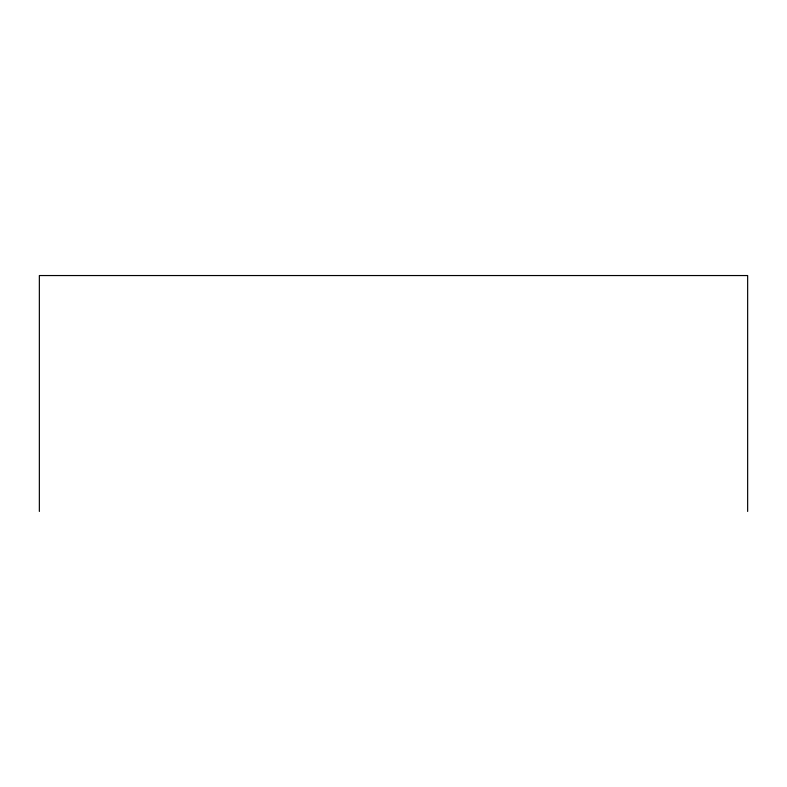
<?xml version="1.0" encoding="UTF-8"?>
<svg xmlns="http://www.w3.org/2000/svg" width="787" height="787" viewBox="0 0 787 787"><rect width="100%" height="100%" fill="white"/><g stroke="black" fill="none" stroke-linecap="round" stroke-linejoin="round"><path stroke-width="1.18" d="M747.65 511.452L747.65 275.548L39.35 275.548L39.35 511.452"/></g></svg>
